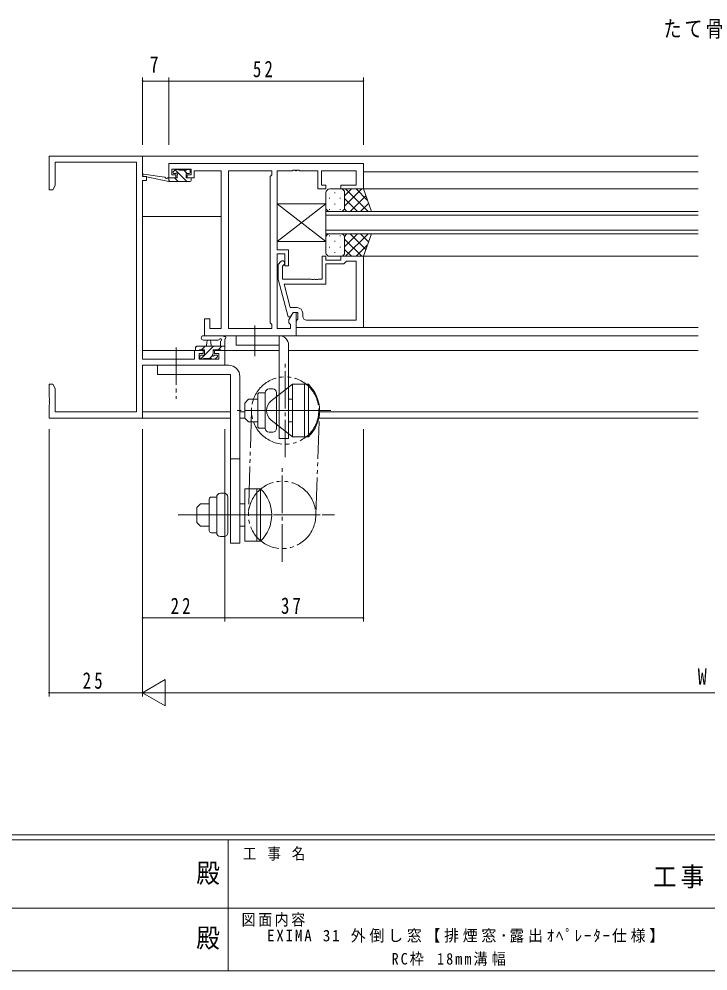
# Model space of a CAD drawing. Units: millimetres on the paper. Extents: x -397 to 397, y -282 to 282.
# Drawn here: x -64.8 to 119.4, y -282.1 to -27.7 of the extents above; entities that cross this region are included whole.
import ezdxf
from ezdxf.enums import TextEntityAlignment as Align

# ---------------------------------------------------------------- set-up
doc = ezdxf.new("R2010")
doc.units = ezdxf.units.MM
doc.linetypes.add('USER2', pattern=[13, 10, -1, 1, -1])
doc.linetypes.add('USER3', pattern=[15, 10, -1, 1, -1, 1, -1])
for name, color, linetype, lineweight in [('0-1_YKK_ZWAK', 7, 'Continuous', 18), ('0-3_YKK_11', 7, 'Continuous', 18), ('0-4_YKK_12', 2, 'Continuous', 18), ('0-5_YKK_13', 4, 'Continuous', 18), ('0-6_YKK_D', 6, 'Continuous', 18)]:
    doc.layers.add(name, color=color, linetype=linetype, lineweight=lineweight)
doc.layers.add('0-2_USER1', color=7, linetype='Continuous')
doc.styles.add('ＭＳ ゴシック', font='')
doc.styles.get('ＭＳ ゴシック').set_extended_font_data('MS Gothic')

msp = doc.modelspace()

# ---------------------------------------------------------------- linework, layer by layer
at = {"layer": '0-1_YKK_ZWAK'}
for p, q in [((376.092, -245.7), (-393.908, -245.7)), ((338.292, -247.1), (-393.908, -247.1)), ((-8.908, -247.1), (-8.908, -282.1)), ((-136.308, -265.299), (-7.508, -265.299)), ((-7.508, -265.299), (121.292, -265.299)), ((-393.908, -282.1), (338.292, -282.1))]:
    msp.add_line(p, q, dxfattribs=at)
at = {"layer": '0-3_YKK_11'}
for p, q in [((-56.73, -64.349), (-31.73, -64.349)), ((-56.73, -73.349), (-56.73, -64.349)), ((-55.1, -65.979), (-55.1, -72.258)), ((-33.36, -65.979), (-55.1, -65.979)), ((-33.36, -132.719), (-33.36, -65.979)), ((-31.73, -64.349), (-31.73, -69.849)), ((-24.73, -70.149), (-24.73, -66.349)), ((-24.73, -66.349), (27.27, -66.349)), ((-23.93, -67.849), (-23.93, -69.349)), ((-18.73, -67.849), (-23.93, -67.849)), ((-18.73, -69.349), (-18.73, -67.849)), ((-17.93, -68.279), (-17.93, -69.079)), ((-10.73, -68.279), (-17.93, -68.279)), ((-10.73, -110.419), (-10.73, -68.279)), ((-8.8, -110.419), (-8.8, -68.279)), ((-8.8, -68.279), (2.77, -68.279)), ((-8.8, -110.419), (-8.8, -68.279)), ((2.77, -68.279), (2.77, -69.349)), ((4.27, -68.279), (4.27, -89.449)), ((8.312, -68.279), (4.27, -68.279)), ((8.495, -68.159), (8.312, -68.279)), ((9.045, -68.159), (8.495, -68.159)), ((9.229, -68.279), (9.045, -68.159)), ((9.312, -68.279), (9.229, -68.279)), ((9.495, -68.159), (9.312, -68.279)), ((10.045, -68.159), (9.495, -68.159)), ((10.229, -68.279), (10.045, -68.159)), ((15.07, -68.279), (10.229, -68.279)), ((15.07, -73.149), (15.07, -68.279)), ((16.07, -68.279), (16.07, -72.149)), ((25.34, -68.279), (16.07, -68.279)), ((25.34, -72.149), (25.34, -68.279)), ((27.27, -66.349), (27.27, -73.149)), ((-31.73, -69.849), (-30.73, -69.849)), ((-31.73, -70.849), (-31.73, -118.619)), ((-30.73, -70.849), (-31.73, -70.849)), ((-30.73, -69.849), (-30.73, -70.849)), ((-22.83, -70.149), (-24.73, -70.149)), ((-23.93, -69.349), (-22.83, -69.349)), ((-22.83, -69.349), (-22.83, -70.149)), ((-19.83, -69.349), (-18.73, -69.349)), ((-19.83, -70.149), (-19.83, -69.349)), ((-17.93, -70.149), (-19.83, -70.149)), ((-17.93, -69.079), (-17.93, -70.149)), ((2.77, -69.349), (2.34, -69.779)), ((2.34, -69.779), (2.34, -108.919)), ((-55.73, -73.349), (-56.73, -73.349)), ((-55.1, -72.258), (-55.73, -73.349)), ((17.27, -73.149), (15.07, -73.149)), ((16.07, -72.149), (17.27, -72.149)), ((17.27, -72.149), (17.27, -73.149)), ((21.27, -72.149), (25.34, -72.149)), ((21.27, -73.149), (21.27, -72.149)), ((27.27, -73.149), (21.27, -73.149)), ((4.27, -89.449), (7.27, -89.449)), ((4.27, -90.449), (4.27, -110.419)), ((6.27, -90.449), (4.27, -90.449)), ((6.27, -93.649), (6.27, -90.449)), ((7.27, -89.449), (7.27, -93.649)), ((16.27, -91.149), (16.27, -97.249)), ((17.27, -91.149), (16.27, -91.149)), ((17.27, -92.149), (17.27, -91.149)), ((21.27, -91.149), (21.27, -92.149)), ((27.27, -91.149), (21.27, -91.149)), ((27.27, -110.149), (27.27, -91.149)), ((5.246, -92.525), (4.47, -93.301)), ((4.47, -93.301), (4.47, -97.246)), ((5.67, -93.798), (6.095, -93.374)), ((5.67, -97.249), (5.67, -93.798)), ((7.27, -93.649), (6.27, -93.649)), ((21.27, -92.149), (17.27, -92.149)), ((17.27, -93.149), (22.07, -93.149)), ((17.27, -98.549), (17.27, -93.149)), ((22.07, -93.149), (22.57, -92.649)), ((22.57, -92.649), (22.77, -92.449)), ((22.77, -92.449), (25.34, -92.449)), ((25.34, -92.449), (25.34, -108.219)), ((25.34, -92.449), (25.34, -108.219)), ((4.47, -97.246), (7.178, -107.349)), ((13.312, -97.249), (5.67, -97.249)), ((6.062, -98.549), (17.27, -98.549)), ((7.75, -104.849), (6.062, -98.549)), ((13.495, -97.369), (13.312, -97.249)), ((14.045, -97.369), (13.495, -97.369)), ((14.229, -97.249), (14.045, -97.369)), ((14.312, -97.249), (14.229, -97.249)), ((14.495, -97.369), (14.312, -97.249)), ((15.045, -97.369), (14.495, -97.369)), ((15.229, -97.249), (15.045, -97.369)), ((16.27, -97.249), (15.229, -97.249)), ((7.34, -108.107), (8.47, -106.149)), ((9.57, -104.849), (7.75, -104.849)), ((7.778, -107.349), (8.47, -106.149)), ((8.47, -106.149), (9.77, -106.149)), ((8.47, -106.149), (9.27, -106.149)), ((9.27, -106.149), (9.27, -112.349)), ((9.77, -106.149), (9.77, -107.949)), ((11.07, -107.219), (11.07, -106.349)), ((-15.23, -107.849), (-13.73, -107.849)), ((-15.23, -112.349), (-15.23, -107.849)), ((-13.73, -107.849), (-13.73, -110.419)), ((2.34, -108.919), (2.77, -109.349)), ((2.77, -109.349), (2.77, -110.419)), ((7.178, -107.349), (7.778, -107.349)), ((7.34, -108.919), (7.34, -108.107)), ((7.77, -109.349), (7.34, -108.919)), ((7.77, -110.419), (7.77, -109.349)), ((9.57, -108.149), (9.27, -108.449)), ((9.27, -108.449), (9.27, -110.149)), ((9.77, -107.949), (9.57, -108.149)), ((25.34, -108.219), (12.07, -108.219)), ((-13.73, -110.419), (-10.73, -110.419)), ((2.77, -110.419), (-8.8, -110.419)), ((4.27, -110.419), (7.77, -110.419)), ((9.27, -110.149), (27.27, -110.149)), ((9.27, -112.349), (-15.23, -112.349)), ((-17.83, -116.349), (-15.53, -116.349)), ((-17.83, -118.619), (-17.83, -116.349)), ((-15.53, -116.349), (-15.53, -117.149)), ((-12.53, -116.349), (-9.73, -116.349)), ((-12.53, -117.149), (-12.53, -116.349)), ((-9.73, -116.349), (-9.73, -120.249)), ((-31.73, -118.619), (-17.83, -118.619)), ((-16.63, -117.149), (-16.63, -118.619)), ((-15.53, -117.149), (-16.63, -117.149)), ((-16.63, -118.619), (-11.36, -118.619)), ((-11.36, -117.149), (-12.53, -117.149)), ((-11.36, -118.619), (-11.36, -117.149)), ((-31.73, -120.249), (-31.73, -134.349)), ((-9.73, -120.249), (-31.73, -120.249)), ((-56.73, -125.349), (-55.73, -125.349)), ((-56.73, -128.891), (-56.73, -125.349)), ((-55.73, -125.349), (-55.1, -126.441)), ((-55.1, -126.441), (-55.1, -132.719)), ((-56.61, -129.075), (-56.73, -128.891)), ((-56.73, -129.808), (-56.61, -129.624)), ((-56.61, -129.624), (-56.61, -129.075)), ((-56.73, -129.891), (-56.73, -129.808)), ((-56.61, -130.075), (-56.73, -129.891)), ((-56.73, -130.808), (-56.61, -130.624)), ((-56.73, -134.349), (-56.73, -130.808)), ((-56.61, -130.624), (-56.61, -130.075)), ((-31.73, -134.349), (-56.73, -134.349)), ((-55.1, -132.719), (-33.36, -132.719))]:
    msp.add_line(p, q, dxfattribs=at)
for centre, radius, start, end in [((5.67, -92.949), 0.6, 314.99999, 135.00001), ((9.57, -106.349), 1.5, 0.00001, 89.99999), ((12.07, -107.219), 1, 180.00001, 269.99999)]:
    msp.add_arc(centre, radius, start, end, dxfattribs=at)
at = {"layer": '0-4_YKK_12'}
for p, q in [((-32.03, -64.349), (116.77, -64.349)), ((27.27, -68.55), (116.77, -68.55)), ((116.77, -73.15), (21.566, -73.149)), ((-31.73, -80.549), (-10.73, -80.549)), ((17.27, -79.149), (116.77, -79.149)), ((17.27, -85.149), (17.27, -79.149)), ((116.77, -80.149), (17.27, -80.149)), ((17.27, -84.149), (116.77, -84.149)), ((116.77, -85.149), (17.27, -85.149)), ((26.77, -91.149), (116.77, -91.149)), ((26.97, -110.149), (116.77, -110.149)), ((8.97, -112.35), (116.77, -112.35)), ((-31.73, -116.349), (-15.23, -116.349)), ((-12.83, -116.349), (4.77, -116.349)), ((7.27, -116.349), (116.77, -116.349)), ((-32.03, -134.349), (-8.23, -134.349)), ((-31.73, -132.719), (-8.23, -132.719)), ((-5.73, -132.719), (-4.43, -132.719)), ((-5.73, -134.349), (-4.43, -134.349)), ((15.361, -134.349), (116.77, -134.349)), ((15.563, -132.719), (116.77, -132.719))]:
    msp.add_line(p, q, dxfattribs=at)
at = {"layer": '0-5_YKK_13'}
for p, q in [((-23.042, -68.037), (-23.542, -68.537)), ((-19.948, -71.149), (-23.051, -68.046)), ((-22.23, -67.949), (-22.83, -67.949)), ((-20.03, -68.149), (-22.03, -68.149)), ((-19.803, -69.049), (-20.703, -68.149)), ((-19.33, -67.949), (-19.83, -67.949)), ((-19.03, -68.749), (-19.03, -68.249)), ((-24.728, -71.149), (-31.489, -69.743)), ((-25.842, -69.976), (-31.383, -69.153)), ((-24.728, -70.149), (-24.815, -70.135)), ((-24.728, -71.149), (-24.728, -70.149)), ((-22.53, -70.149), (-24.728, -70.149)), ((-24.438, -71.149), (-24.728, -70.86)), ((-19.03, -71.149), (-24.728, -71.149)), ((-23.33, -69.049), (-22.991, -69.049)), ((-22.193, -71.149), (-23.193, -70.149)), ((-22.53, -69.51), (-22.53, -70.149)), ((-20.13, -69.049), (-19.33, -69.049)), ((-20.13, -70.149), (-20.13, -69.049)), ((-19.03, -70.149), (-20.13, -70.149)), ((-18.73, -70.849), (-18.73, -70.449)), ((18.27, -73.15), (21.27, -73.15)), ((27.27, -73.15), (21.27, -73.15)), ((22.27, -74.941), (24.062, -73.15)), ((22.27, -77.77), (26.891, -73.15)), ((22.539, -73.15), (28.539, -79.15)), ((25.367, -73.15), (28.328, -76.11)), ((29.413, -79.15), (27.27, -73.15)), ((17.27, -78.15), (17.27, -74.15)), ((18.219, -75.485), (18.219, -75.685)), ((19.634, -74.07), (19.634, -74.27)), ((21.049, -75.485), (21.049, -75.685)), ((22.27, -74.15), (22.27, -77.75)), ((22.27, -74.55), (22.27, -78.15)), ((22.27, -75.71), (25.71, -79.15)), ((23.719, -79.15), (27.915, -74.954)), ((17.27, -77.149), (4.27, -77.149)), ((4.27, -77.149), (4.27, -87.149)), ((17.27, -77.149), (4.27, -87.149)), ((17.27, -87.149), (4.27, -77.149)), ((17.27, -77.149), (17.27, -87.149)), ((18.219, -78.515), (18.219, -78.715)), ((19.634, -77.1), (19.634, -77.3)), ((21.049, -78.515), (21.049, -78.715)), ((22.214, -78.481), (22.882, -79.15)), ((26.547, -79.15), (28.659, -77.038)), ((21.27, -79.15), (18.27, -79.15)), ((21.27, -79.15), (29.413, -79.15)), ((17.27, -86.149), (17.27, -90.149)), ((18.219, -85.784), (18.219, -85.584)), ((21.27, -85.149), (18.27, -85.149)), ((21.049, -85.784), (21.049, -85.584)), ((29.413, -85.149), (21.27, -85.149)), ((22.214, -85.818), (22.882, -85.149)), ((22.27, -88.589), (25.71, -85.149)), ((22.27, -89.749), (22.27, -86.149)), ((22.539, -91.149), (28.539, -85.149)), ((23.719, -85.149), (27.915, -89.345)), ((26.547, -85.149), (28.659, -87.261)), ((29.413, -85.149), (27.27, -91.149)), ((4.27, -87.149), (17.27, -87.149)), ((18.219, -88.814), (18.219, -88.614)), ((19.634, -87.199), (19.634, -86.999)), ((21.049, -88.814), (21.049, -88.614)), ((22.27, -86.529), (26.891, -91.149)), ((22.27, -90.149), (22.27, -86.549)), ((25.367, -91.149), (28.328, -88.189)), ((18.27, -91.149), (21.27, -91.149)), ((19.634, -90.229), (19.634, -90.029)), ((27.27, -91.149), (21.27, -91.149)), ((22.27, -89.358), (24.062, -91.149)), ((-15.458, -112.349), (-10.295, -112.349)), ((-15.458, -113.549), (-11.496, -113.552)), ((-14.63, -115.149), (-14.528, -114.005)), ((-13.43, -115.149), (-13.532, -114.005)), ((-10.93, -113.969), (-10.93, -115.149)), ((-9.73, -116.049), (-9.73, -113.369)), ((4.77, -112.349), (-6.73, -112.349)), ((4.77, -139.849), (4.77, -112.349)), ((-17.63, -115.509), (-17.27, -115.149)), ((-17.63, -115.449), (-17.63, -116.049)), ((-9.73, -115.149), (-17.33, -115.149)), ((-17.33, -116.349), (-16.73, -116.349)), ((-16.53, -116.149), (-15.23, -116.149)), ((-16.253, -118.623), (-12.78, -115.149)), ((-16.025, -116.149), (-15.025, -115.149)), ((-15.23, -116.149), (-15.23, -117.549)), ((-12.83, -116.149), (-10.83, -116.149)), ((-12.83, -117.089), (-12.83, -116.149)), ((-11.535, -116.149), (-10.535, -115.149)), ((-10.63, -116.349), (-10.03, -116.349)), ((-16.43, -117.849), (-16.43, -118.349)), ((-15.23, -117.549), (-16.13, -117.549)), ((-16.13, -118.649), (-15.63, -118.649)), ((-15.43, -118.449), (-13.33, -118.449)), ((-13.835, -118.449), (-13.051, -117.666)), ((-13.13, -118.649), (-12.53, -118.649)), ((-12.03, -117.549), (-12.369, -117.549)), ((-12.317, -118.562), (-11.817, -118.062)), ((-27.73, -120.249), (-27.73, -122.749)), ((-27.73, -120.249), (-8.73, -120.249)), ((-27.73, -122.749), (-8.23, -122.749)), ((-8.23, -167.749), (-8.23, -122.749)), ((-5.73, -123.249), (-5.73, -167.749)), ((2.07, -126.576), (3.07, -126.576)), ((2.635, -129.777), (8.37, -125.349)), ((11.57, -125.349), (8.37, -125.349)), ((8.37, -125.349), (8.37, -139.349)), ((8.37, -129.647), (8.37, -126.897)), ((12.57, -125.349), (11.57, -125.349)), ((11.57, -139.349), (11.57, -125.349)), ((11.57, -125.349), (11.57, -139.349)), ((12.57, -125.349), (12.57, -139.349)), ((-3.43, -129.349), (-4.43, -130.349)), ((-0.93, -129.349), (-3.43, -129.349)), ((-0.93, -128.099), (-0.93, -136.599)), ((1.07, -127.599), (-0.43, -127.599)), ((1.07, -127.576), (1.07, -128.963)), ((1.07, -135.736), (1.07, -128.963)), ((4.07, -127.576), (4.07, -137.123)), ((8.37, -129.349), (7.27, -129.349)), ((-4.43, -130.349), (-4.43, -134.349)), ((1.317, -132.349), (9.922, -132.349)), ((1.07, -137.099), (-0.43, -137.099)), ((1.07, -135.736), (1.07, -137.123)), ((2.635, -134.922), (8.37, -139.349)), ((8.37, -135.349), (7.27, -135.349)), ((2.07, -138.123), (3.07, -138.123)), ((11.57, -139.349), (8.37, -139.349)), ((12.57, -139.349), (11.57, -139.349)), ((-5.73, -145.249), (-8.23, -145.249)), ((-10.93, -154.476), (-9.93, -154.476)), ((-4.43, -167.249), (-4.43, -153.249)), ((-4.43, -153.249), (-1.23, -153.249)), ((-4.43, -157.547), (-4.43, -154.797)), ((-0.23, -153.249), (-1.23, -153.249)), ((-1.23, -167.249), (-1.23, -153.249)), ((-1.23, -153.249), (-1.23, -167.249)), ((-0.23, -153.249), (-0.23, -167.249)), ((-16.23, -157.249), (-17.23, -158.249)), ((-13.93, -157.249), (-16.23, -157.249)), ((-13.93, -155.999), (-13.93, -164.499)), ((-11.93, -155.499), (-13.43, -155.499)), ((-11.93, -155.476), (-11.93, -156.863)), ((-11.93, -163.636), (-11.93, -156.863)), ((-8.93, -155.476), (-8.93, -165.023)), ((-4.43, -157.249), (-5.73, -157.249)), ((-17.23, -158.249), (-17.23, -162.249)), ((-13.085, -160.249), (-0.569, -160.249)), ((-11.93, -164.999), (-13.43, -164.999)), ((-11.93, -163.636), (-11.93, -165.023)), ((-5.73, -165.702), (-5.73, -162.952)), ((-4.43, -163.249), (-5.73, -163.249)), ((-10.93, -166.023), (-9.93, -166.023)), ((-8.23, -167.749), (-5.73, -167.749)), ((-1.23, -167.249), (-4.43, -167.249)), ((-0.23, -167.249), (-1.23, -167.249))]:
    msp.add_line(p, q, dxfattribs=at)
at = {"layer": '0-5_YKK_13', "linetype": 'USER2'}
for p, q in [((-1.73, -109.629), (-1.73, -117.842)), ((-22.73, -115.492), (-22.73, -129.234)), ((6.37, -144.849), (6.37, -119.849)), ((18.57, -132.349), (-6.787, -132.349)), ((5.57, -172.749), (5.57, -147.749)), ((-22.23, -160.249), (19.57, -160.249)), ((-20.751, -160.249), (19.259, -160.249))]:
    msp.add_line(p, q, dxfattribs=at)
at = {"layer": '0-5_YKK_13', "linetype": 'USER3'}
for p, q in [((-2.63, -132.349), (-3.43, -160.249)), ((14.57, -160.249), (15.57, -132.349))]:
    msp.add_line(p, q, dxfattribs=at)
at = {"layer": '0-5_YKK_13'}
for points in [[(-6.73, -112.349), (-6.73, -114.849), (4.77, -114.849)], [(7.27, -114.849), (7.27, -139.849), (4.77, -139.849)], [(-0.93, -135.349), (-3.43, -135.349), (-4.43, -134.349)], [(-13.93, -163.249), (-16.23, -163.249), (-17.23, -162.249)]]:
    msp.add_lwpolyline(points, dxfattribs=at)
at = {"layer": '0-5_YKK_13', "linetype": 'USER3'}
for centre in [(6.37, -132.349), (5.57, -160.249)]:
    msp.add_circle(centre, 9, dxfattribs=at)
at = {"layer": '0-5_YKK_13'}
for centre, radius, start, end in [((-23.33, -68.749), 0.3, 135, 270), ((-22.83, -68.249), 0.3, 90, 135), ((-22.23, -68.149), 0.2, 0, 90), ((-19.83, -68.149), 0.2, 90, 180), ((-19.33, -68.249), 0.3, 0, 90), ((-31.428, -69.449), 0.3, 81.55064, 258.25019), ((-25.886, -70.273), 0.3, 21.55064, 81.55064), ((-25.328, -70.052), 0.3, 201.55064, 320.80246), ((-24.863, -70.432), 0.3, 80.80246, 140.80246), ((-22.991, -68.749), 0.3, 270, 326.94427), ((-22.53, -69.049), 0.25, 303.05573, 146.94427), ((-22.23, -69.51), 0.3, 123.05573, 180), ((-19.33, -68.749), 0.3, 270, 0), ((-19.03, -70.449), 0.3, 0, 90), ((-19.03, -70.849), 0.3, 270, 0), ((18.27, -74.15), 1, 90, 180), ((21.27, -74.15), 1, 0, 90), ((21.27, -74.15), 1, 0, 90), ((18.27, -78.15), 1, 180, 270), ((21.27, -78.15), 1, 270, 0), ((21.27, -78.15), 1, 270, 0), ((18.27, -86.149), 1, 90, 180), ((21.27, -86.149), 1, 0, 90), ((21.27, -86.149), 1, 0, 90), ((18.27, -90.149), 1, 180, 270), ((21.27, -90.149), 1, 270, 0), ((21.27, -90.149), 1, 270, 0), ((-15.457, -112.949), 0.6, 89.95977, 269.95977), ((-14.03, -114.049), 0.5, 5.09207, 174.90793), ((-11.496, -113.252), 0.3, 269.95977, 340.81024), ((-10.93, -113.449), 0.3, 300, 160.81024), ((-10.63, -113.969), 0.3, 120, 180), ((-10.295, -112.649), 0.3, 40.52878, 90), ((-9.839, -112.26), 0.3, 220.52878, 280.52878), ((-9.73, -112.849), 0.3, 300, 100.52878), ((-9.43, -113.369), 0.3, 120, 180), ((4.77, -114.849), 2.5, 0, 90), ((-17.33, -115.449), 0.3, 90, 180), ((-17.33, -116.049), 0.3, 180, 270), ((-16.73, -116.149), 0.2, 270, 0), ((-10.63, -116.149), 0.2, 180, 270), ((-10.03, -116.049), 0.3, 270, 0), ((-16.13, -117.849), 0.3, 90, 180), ((-16.13, -118.349), 0.3, 180, 270), ((-15.63, -118.449), 0.2, 270, 0), ((-13.13, -118.449), 0.2, 180, 270), ((-12.83, -117.549), 0.25, 123.05573, 326.94427), ((-13.13, -117.089), 0.3, 303.05573, 0), ((-12.369, -117.849), 0.3, 90, 146.94427), ((-12.53, -118.349), 0.3, 270, 315), ((-12.03, -117.849), 0.3, 315, 90), ((-8.73, -123.249), 3, 0, 90), ((2.07, -127.576), 1, 90, 180), ((3.07, -127.576), 1, 0, 90), ((5.904, -132.349), 9.667, 313.60284, 46.39716), ((-0.43, -128.099), 0.5, 90, 180), ((4.62, -132.349), 3.25, 127.66316, 232.33684), ((-0.43, -136.599), 0.5, 180, 270), ((2.07, -137.123), 1, 180, 270), ((3.07, -137.123), 1, 270, 0), ((-10.93, -155.476), 1, 90, 180), ((-9.93, -155.476), 1, 0, 90), ((-6.896, -160.249), 9.667, 313.60284, 46.39716), ((-13.43, -155.999), 0.5, 90, 180), ((-13.43, -164.499), 0.5, 180, 270), ((-10.93, -165.023), 1, 180, 270), ((-9.93, -165.023), 1, 270, 0)]:
    msp.add_arc(centre, radius, start, end, dxfattribs=at)
at = {"layer": '0-6_YKK_D'}
for p, q in [((-31.73, -61.349), (-31.73, -43.349)), ((-31.73, -44.349), (-24.73, -44.349)), ((-24.73, -61.349), (-24.73, -43.349)), ((-24.73, -61.349), (-24.73, -43.349)), ((-24.73, -44.349), (27.27, -44.349)), ((27.27, -61.349), (27.27, -43.349)), ((-56.73, -137.349), (-56.73, -208.749)), ((-31.73, -137.349), (-31.73, -208.749)), ((-31.73, -137.349), (-31.73, -208.749)), ((-31.73, -137.349), (-31.73, -188.749)), ((-9.73, -137.349), (-9.73, -188.749)), ((-9.73, -137.349), (-9.73, -188.749)), ((27.27, -137.349), (27.27, -188.749)), ((-31.73, -187.749), (-9.73, -187.749)), ((-9.73, -187.749), (27.27, -187.749)), ((-31.73, -207.749), (-25.667, -204.249)), ((-25.667, -211.249), (-25.667, -204.249)), ((-56.73, -207.749), (-31.73, -207.749)), ((-31.73, -207.749), (-19.605, -207.749)), ((-31.73, -207.749), (-25.667, -211.249)), ((261.27, -207.749), (-24.73, -207.749))]:
    msp.add_line(p, q, dxfattribs=at)
for centre, start, end in [((-31.73, -44.349), 0, 180), ((-31.73, -44.349), 180, 0), ((-24.73, -44.349), 0, 180), ((-24.73, -44.349), 0, 180), ((-24.73, -44.349), 180, 0), ((-24.73, -44.349), 180, 0), ((27.27, -44.349), 0, 180), ((27.27, -44.349), 180, 0), ((-31.73, -187.749), 0, 180), ((-31.73, -187.749), 180, 0), ((-9.73, -187.749), 0, 180), ((-9.73, -187.749), 0, 180), ((-9.73, -187.749), 180, 0), ((-9.73, -187.749), 180, 0), ((27.27, -187.749), 0, 180), ((27.27, -187.749), 180, 0), ((-56.73, -207.749), 0, 180), ((-56.73, -207.749), 180, 0)]:
    msp.add_arc(centre, 0.106, start, end, dxfattribs=at)

# ---------------------------------------------------------------- texts
at = {"layer": '0-1_YKK_ZWAK', "style": 'ＭＳ ゴシック', "width": 0.9}
for p in [(-17.39, -260.056), (-17.39, -277.378)]:
    msp.add_text('殿', height=5.132, dxfattribs=at).set_placement(p, align=Align.BOTTOM_LEFT)
at = {"layer": '0-1_YKK_ZWAK', "attachment_point": 7, "style": 'ＭＳ ゴシック'}
for s, insert, char_height in [('\\T1.22;\\W0.85;工\\~事\\~名', (-4.896, -252.633), 3.079), ('\\T1.17;\\W0.9;工事', (104.723, -260.056), 5.132), ('\\T1.17;\\W0.9;図面内容', (-5.291, -270.248), 3.079)]:
    msp.add_mtext(s, dxfattribs=dict(at, insert=insert, char_height=char_height))
at = {"layer": '0-2_USER1', "attachment_point": 7, "style": 'ＭＳ ゴシック'}
for s, insert, char_height in [('\\T1.17;\\W0.8;たて骨', (107.524, -33.006), 4.399), ('\\T1.25;\\W0.95;EXIMA\\~31\\~外倒し窓【排煙窓･露出ｵﾍﾟﾚｰﾀｰ仕様】', (1.529, -274.549), 3.079), ('\\T1.29;\\W0.9;RC枠\\~18mm溝幅', (34.809, -280.725), 3.079)]:
    msp.add_mtext(s, dxfattribs=dict(at, insert=insert, char_height=char_height))
at = {"layer": '0-6_YKK_D', "color": 7, "style": 'ＭＳ ゴシック', "width": 0.8}
for s, p in [('7', (-29.83, -43.349)), ('W', (116.67, -206.949))]:
    msp.add_text(s, height=4.399, dxfattribs=at).set_placement(p, align=Align.BOTTOM_LEFT)
at = {"layer": '0-6_YKK_D', "color": 7, "char_height": 4.399, "attachment_point": 7, "style": 'ＭＳ ゴシック'}
for s, insert in [('\\T1.37;\\W0.75;52', (-2.25, -43.349)), ('\\T1.37;\\W0.75;22', (-24.25, -186.749)), ('\\T1.37;\\W0.75;37', (5.25, -186.749)), ('\\T1.37;\\W0.75;25', (-47.75, -206.749))]:
    msp.add_mtext(s, dxfattribs=dict(at, insert=insert))

doc.saveas('drawing.dxf')
